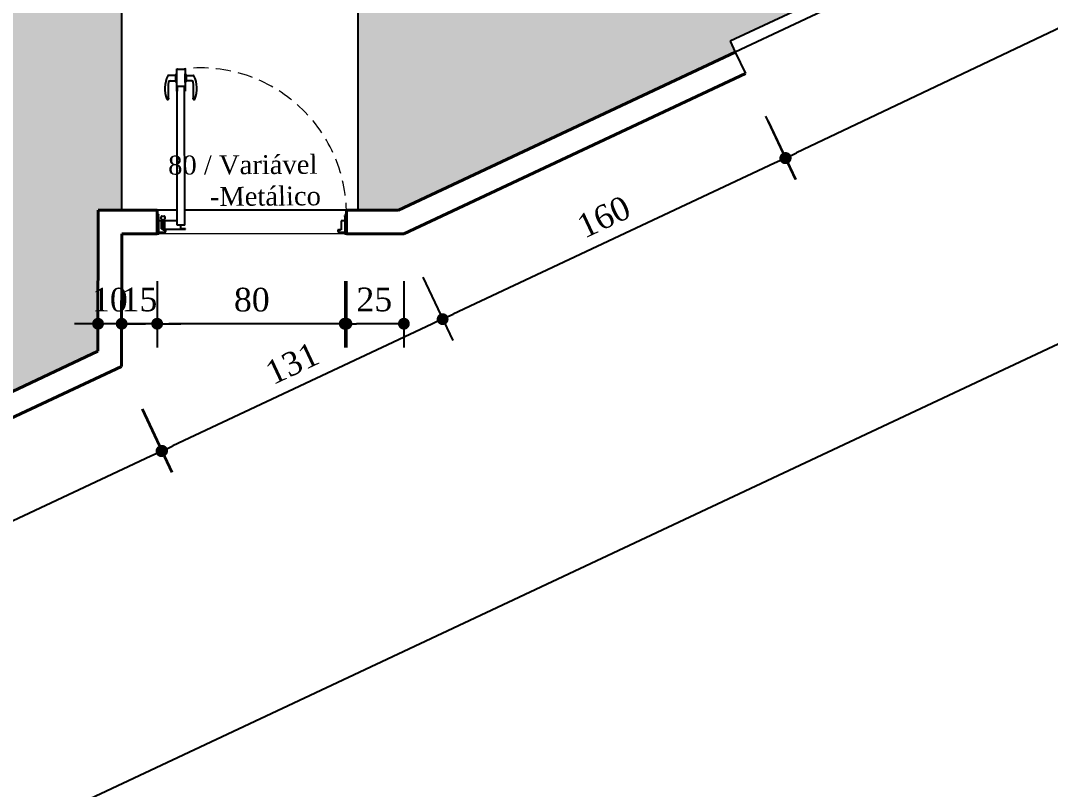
# Model space of a CAD drawing. Header units: centimetres. Extents: x -48696 to 156237, y -5617 to 29024.
# Drawn here: x -19272.2 to -18836.9, y 19149.9 to 19474.8 of the extents above; entities that cross this region are included whole.
import ezdxf

# ---------------------------------------------------------------- set-up
doc = ezdxf.new("R2010")
doc.units = ezdxf.units.CM
doc.linetypes.add('HIDDEN', pattern=[9.525, 6.35, -3.175])
for name, color, linetype in [('ACESSORIOS', 2, 'Continuous'), ('PN010', 1, 'Continuous'), ('Portas-Cotas', 2, 'Continuous')]:
    doc.layers.add(name, color=color, linetype=linetype)
for name, color, linetype, lineweight in [('Parede Corte', 4, 'Continuous', 40), ('Pisos Externos', 15, 'Continuous', 9), ('Portas - Janelas', 2, 'Continuous', 20), ('Projeção Portas', 55, 'HIDDEN', 5)]:
    doc.layers.add(name, color=color, linetype=linetype, lineweight=lineweight)
doc.styles.add('Valéria', font='romantic.ttf', dxfattribs={"height": 10})
doc.dimstyles.new('Cota - 50', dxfattribs={"dimtxt": 10, "dimasz": 5, "dimexe": 10, "dimexo": 20, "dimgap": 5, "dimtad": 1, "dimtxsty": 'Valéria', "dimblk": 'DOT', "dimcen": 0, "dimclrd": 12, "dimclre": 12, "dimclrt": 2, "dimazin": 2, "dimtfac": 1, "dimtix": 1, "dimtmove": 0, "dimatfit": 3, "dimldrblk": 'DOT', "dimfxl": 1, "dimarcsym": 0})

# ---------------------------------------------------------------- blocks, each defined once
blk = doc.blocks.new('_Dot')
at = {"color": 0, "linetype": 'ByBlock', "lineweight": -2}
blk.add_line((-0.5, 0), (-1, 0), dxfattribs=at)
at = {"color": 0, "linetype": 'ByBlock', "const_width": 0.5}
blk.add_lwpolyline([(-0.25, 0, 1), (0.25, 0, 1)], format="xyb", close=True, dxfattribs=at)
blk = doc.blocks.new('*D919')
at = {"color": 12, "lineweight": -2, "transparency": 16777216}
for p, q in [((-18501.39, 19648.51), (-18437.79, 19513.11)), ((-20858.77, 18387.11), (-18446.57, 19520.03)), ((-20922.64, 18511.34), (-20859.05, 18375.93))]:
    blk.add_line(p, q, dxfattribs=at)
at = {"layer": 'Defpoints', "color": 0, "transparency": 16777216}
for p in [(-18509.89, 19666.62), (-18442.04, 19522.16), (-20931.14, 18529.44)]:
    blk.add_point(p, dxfattribs=at)
at = {"color": 12, "lineweight": -2, "transparency": 16777216, "xscale": 5, "yscale": 5, "zscale": 5}
for p, rotation in [((-18442.04, 19522.16), 25.15779224117076), ((-20863.3, 18384.98), 205.1577922411708)]:
    blk.add_blockref('_Dot', p, dxfattribs=dict(at, rotation=rotation))
at = {"color": 2, "transparency": 16777216, "insert": (-19657, 18962.8), "char_height": 10, "attachment_point": 5, "rotation": 25.1578, "style": 'Valéria'}
blk.add_mtext('2675', dxfattribs=at)
blk = doc.blocks.new('*D952')
at = {"color": 12, "lineweight": -2, "transparency": 16777216}
for p, q in [((-18522.73, 19638.49), (-18511.03, 19613.9)), ((-18519.84, 19620.78), (-18944.27, 19418.88)), ((-18956.19, 19432.29), (-18944.49, 19407.7))]:
    blk.add_line(p, q, dxfattribs=at)
at = {"layer": 'Defpoints', "color": 0, "transparency": 16777216}
for p in [(-18531.32, 19656.55), (-18964.78, 19450.35), (-18948.78, 19416.73)]:
    blk.add_point(p, dxfattribs=at)
at = {"color": 12, "lineweight": -2, "transparency": 16777216, "xscale": 5, "yscale": 5, "zscale": 5}
for p, rotation in [((-18515.33, 19622.93), 25.44094140473328), ((-18948.78, 19416.73), 205.4409414047333)]:
    blk.add_blockref('_Dot', p, dxfattribs=dict(at, rotation=rotation))
at = {"color": 2, "transparency": 16777216, "insert": (-18736.4, 19528.96), "char_height": 10, "attachment_point": 5, "rotation": 25.4409, "style": 'Valéria'}
blk.add_mtext('480', dxfattribs=at)
blk = doc.blocks.new('*D953')
at = {"color": 12, "lineweight": -2, "transparency": 16777216}
for p, q in [((-18957.29, 19434.39), (-18944.71, 19407.6)), ((-18953.49, 19414.52), (-19089.26, 19350.76)), ((-19102.12, 19366.37), (-19089.53, 19339.58))]:
    blk.add_line(p, q, dxfattribs=at)
at = {"layer": 'Defpoints', "color": 0, "transparency": 16777216}
for p in [(-18965.8, 19452.5), (-19110.62, 19384.48), (-19093.78, 19348.63)]:
    blk.add_point(p, dxfattribs=at)
at = {"color": 12, "lineweight": -2, "transparency": 16777216, "xscale": 5, "yscale": 5, "zscale": 5}
for p, rotation in [((-18948.96, 19416.65), 25.15779151791399), ((-19093.78, 19348.63), 205.157791517914)]:
    blk.add_blockref('_Dot', p, dxfattribs=dict(at, rotation=rotation))
at = {"color": 2, "transparency": 16777216, "insert": (-19025.69, 19391.83), "char_height": 10, "attachment_point": 5, "rotation": 25.1578, "style": 'Valéria'}
blk.add_mtext('160', dxfattribs=at)
blk = doc.blocks.new('*D954')
at = {"color": 12, "lineweight": -2, "transparency": 16777216}
for p, q in [((-19135.15, 19364.7), (-19135.15, 19336.68)), ((-19110.15, 19364.7), (-19110.15, 19336.68)), ((-19115.15, 19346.68), (-19130.15, 19346.68))]:
    blk.add_line(p, q, dxfattribs=at)
at = {"layer": 'Defpoints', "color": 0, "transparency": 16777216}
for p in [(-19135.15, 19384.7), (-19110.15, 19384.7), (-19135.15, 19346.68)]:
    blk.add_point(p, dxfattribs=at)
at = {"color": 12, "lineweight": -2, "transparency": 16777216, "xscale": 5, "yscale": 5, "zscale": 5, "rotation": 180}
blk.add_blockref('_Dot', (-19135.15, 19346.68), dxfattribs=at)
at = {"color": 12, "lineweight": -2, "transparency": 16777216, "xscale": 5, "yscale": 5, "zscale": 5}
blk.add_blockref('_Dot', (-19110.15, 19346.68), dxfattribs=at)
at = {"color": 2, "transparency": 16777216, "insert": (-19122.65, 19356.88), "char_height": 10, "attachment_point": 5, "style": 'Valéria'}
blk.add_mtext('25', dxfattribs=at)
blk = doc.blocks.new('*D955')
at = {"color": 12, "lineweight": -2, "transparency": 16777216}
for p, q in [((-19214.43, 19364.73), (-19214.43, 19336.68)), ((-19134.43, 19364.7), (-19134.43, 19336.68)), ((-19139.43, 19346.68), (-19209.43, 19346.68))]:
    blk.add_line(p, q, dxfattribs=at)
at = {"layer": 'Defpoints', "color": 0, "transparency": 16777216}
for p in [(-19214.43, 19384.73), (-19134.43, 19384.7), (-19214.43, 19346.68)]:
    blk.add_point(p, dxfattribs=at)
at = {"color": 12, "lineweight": -2, "transparency": 16777216, "xscale": 5, "yscale": 5, "zscale": 5, "rotation": 180}
blk.add_blockref('_Dot', (-19214.43, 19346.68), dxfattribs=at)
at = {"color": 12, "lineweight": -2, "transparency": 16777216, "xscale": 5, "yscale": 5, "zscale": 5}
blk.add_blockref('_Dot', (-19134.43, 19346.68), dxfattribs=at)
at = {"color": 2, "transparency": 16777216, "insert": (-19174.43, 19356.79), "char_height": 10, "attachment_point": 5, "style": 'Valéria'}
blk.add_mtext('80', dxfattribs=at)
blk = doc.blocks.new('*D956')
at = {"color": 12, "lineweight": -2, "transparency": 16777216}
for p, q in [((-19229.43, 19364.7), (-19229.43, 19336.68)), ((-19214.43, 19364.73), (-19214.43, 19336.68)), ((-19234.43, 19346.68), (-19239.43, 19346.68)), ((-19214.43, 19346.68), (-19229.43, 19346.68)), ((-19209.43, 19346.68), (-19204.43, 19346.68))]:
    blk.add_line(p, q, dxfattribs=at)
at = {"layer": 'Defpoints', "color": 0, "transparency": 16777216}
for p in [(-19229.43, 19384.7), (-19214.43, 19384.73), (-19229.43, 19346.68)]:
    blk.add_point(p, dxfattribs=at)
at = {"color": 12, "lineweight": -2, "transparency": 16777216, "xscale": 5, "yscale": 5, "zscale": 5}
blk.add_blockref('_Dot', (-19229.43, 19346.68), dxfattribs=at)
at = {"color": 12, "lineweight": -2, "transparency": 16777216, "xscale": 5, "yscale": 5, "zscale": 5, "rotation": 180}
blk.add_blockref('_Dot', (-19214.43, 19346.68), dxfattribs=at)
at = {"color": 2, "transparency": 16777216, "insert": (-19221.93, 19356.88), "char_height": 10, "attachment_point": 5, "style": 'Valéria'}
blk.add_mtext('15', dxfattribs=at)
blk = doc.blocks.new('*D957')
at = {"color": 12, "lineweight": -2, "transparency": 16777216}
for p, q in [((-19239.42, 19374.7), (-19239.42, 19336.68)), ((-19229.43, 19364.7), (-19229.43, 19336.68)), ((-19244.42, 19346.68), (-19249.42, 19346.68)), ((-19229.43, 19346.68), (-19239.42, 19346.68)), ((-19224.43, 19346.68), (-19219.43, 19346.68))]:
    blk.add_line(p, q, dxfattribs=at)
at = {"layer": 'Defpoints', "color": 0, "transparency": 16777216}
for p in [(-19239.42, 19394.7), (-19229.43, 19384.7), (-19239.42, 19346.68)]:
    blk.add_point(p, dxfattribs=at)
at = {"color": 12, "lineweight": -2, "transparency": 16777216, "xscale": 5, "yscale": 5, "zscale": 5}
blk.add_blockref('_Dot', (-19239.42, 19346.68), dxfattribs=at)
at = {"color": 12, "lineweight": -2, "transparency": 16777216, "xscale": 5, "yscale": 5, "zscale": 5, "rotation": 180}
blk.add_blockref('_Dot', (-19229.43, 19346.68), dxfattribs=at)
at = {"color": 2, "transparency": 16777216, "insert": (-19234.42, 19356.79), "char_height": 10, "attachment_point": 5, "style": 'Valéria'}
blk.add_mtext('10', dxfattribs=at)
blk = doc.blocks.new('*D958')
at = {"color": 12, "lineweight": -2, "transparency": 16777216}
for p, q in [((-19220.94, 19310.57), (-19208.36, 19283.77)), ((-19217.13, 19290.7), (-19598.2, 19111.73)), ((-19611.06, 19127.34), (-19598.47, 19100.55))]:
    blk.add_line(p, q, dxfattribs=at)
at = {"layer": 'Defpoints', "color": 0, "transparency": 16777216}
for p in [(-19229.44, 19328.67), (-19619.56, 19145.45), (-19602.72, 19109.6)]:
    blk.add_point(p, dxfattribs=at)
at = {"color": 12, "lineweight": -2, "transparency": 16777216, "xscale": 5, "yscale": 5, "zscale": 5}
for p, rotation in [((-19212.61, 19292.82), 25.15779151791207), ((-19602.72, 19109.6), 205.1577915179121)]:
    blk.add_blockref('_Dot', p, dxfattribs=dict(at, rotation=rotation))
at = {"color": 2, "transparency": 16777216, "insert": (-19411.96, 19210.36), "char_height": 10, "attachment_point": 5, "rotation": 25.1578, "style": 'Valéria'}
blk.add_mtext('431', dxfattribs=at)
blk = doc.blocks.new('*D960')
at = {"color": 12, "lineweight": -2, "transparency": 16777216}
for p, q in [((-19102.12, 19366.37), (-19089.53, 19339.58)), ((-19098.31, 19346.51), (-19207.83, 19295.07)), ((-19220.69, 19310.69), (-19208.11, 19283.89))]:
    blk.add_line(p, q, dxfattribs=at)
at = {"layer": 'Defpoints', "color": 0, "transparency": 16777216}
for p in [(-19110.62, 19384.48), (-19229.19, 19328.79), (-19212.36, 19292.94)]:
    blk.add_point(p, dxfattribs=at)
at = {"color": 12, "lineweight": -2, "transparency": 16777216, "xscale": 5, "yscale": 5, "zscale": 5}
for p, rotation in [((-19093.78, 19348.63), 25.15779151791255), ((-19212.36, 19292.94), 205.1577915179126)]:
    blk.add_blockref('_Dot', p, dxfattribs=dict(at, rotation=rotation))
at = {"color": 2, "transparency": 16777216, "insert": (-19157.36, 19329.93), "char_height": 10, "attachment_point": 5, "rotation": 25.1578, "style": 'Valéria'}
blk.add_mtext('131', dxfattribs=at)

msp = doc.modelspace()

# ---------------------------------------------------------------- hatches: boundary and pattern name
h = msp.add_hatch()
h.set_pattern_fill('GRASS2', color=74, scale=15, angle=-90, pattern_type=2)
h.set_pattern_definition([(270, (-32249.861, 3884.289), (15, -15), [2.25, -0.45, 0.6, -0.45, 2.25, -9]), (270, (-32249.411, 3885.039), (15, -15), [1.5, -1.125, 2.25, -1.125, 1.5, -7.5]), (270, (-32243.411, 3879.789), (15, -15), [1.875, -0.75, 1.875, -10.5]), (270, (-32240.411, 3887.289), (15, -15), [0.75, -1.5, 0.75, -12]), (360, (-32240.411, 3885.789), (15, 15), [1.35, -13.65]), (360, (-32249.411, 3881.289), (15, 15), [1.5, -13.5]), (360, (-32243.411, 3877.539), (15, 15), [1.5, -13.5]), (315, (-32249.561, 3879.339), (15, -8e-15), [1.5, -19.713203]), (45, (-32249.561, 3883.239), (8e-15, 15), [1.5, -19.713203]), (333.43495, (-32249.486, 3879.789), (15, -8e-10), [1.5, -32.04102]), (345.963757, (-32249.411, 3880.539), (15, -5e-10), [1.5, -60.346584]), (345.963757, (-32243.411, 3876.789), (15, -5e-10), [1.2, -60.646584]), (345.963757, (-32240.411, 3885.489), (15, -5e-10), [1.05, -60.796584]), (14.036243, (-32249.411, 3882.039), (15, 5e-10), [1.5, -60.346584]), (14.036243, (-32243.411, 3878.289), (15, 5e-10), [1.2, -60.646584]), (14.036243, (-32240.411, 3886.089), (15, 5e-10), [1.05, -60.796584]), (26.56505, (-32249.486, 3882.789), (15, 6e-09), [1.5, -32.041002])])
h.paths.add_polyline_path([(-18944.33244, 19479.14827), (-18944.36538, 19593.95304), (-19129.42334, 19593.95304), (-19129.42334, 19394.69711), (-19112.38241, 19394.69711), (-18970.09183, 19461.52599), (-18972.21739, 19466.05169)])
h.paths.add_polyline_path([(-19229.42334, 19394.69711), (-19229.42334, 19593.95304), (-19619.36541, 19593.95304), (-19619.49261, 19156.5253), (-19239.44069, 19335.02231), (-19239.42334, 19394.69711)])

# ---------------------------------------------------------------- linework, layer by layer
for p, q in [((-19229.42334, 19394.69711), (-19229.42334, 19593.95304)), ((-19129.42334, 19394.69711), (-19129.42334, 19593.95304))]:
    msp.add_line(p, q)
at = {"color": 4}
msp.add_line((-18970.09183, 19461.52599), (-18965.79597, 19452.49559), dxfattribs=at)
at = {"color": 1}
for p, q in [((-19206.16503, 19454.47758), (-19205.77217, 19454.47769)), ((-19206.16248, 19445.01758), (-19206.16503, 19454.47758)), ((-19206.16347, 19448.66758), (-19206.16444, 19452.28758)), ((-19205.77217, 19454.47769), (-19205.77212, 19454.27769)), ((-19205.77212, 19454.27769), (-19205.40498, 19454.27778)), ((-19205.40498, 19454.27778), (-19205.37497, 19454.24779)), ((-19205.37497, 19454.24779), (-19205.34498, 19454.2778)), ((-19205.34498, 19454.2778), (-19205.31497, 19454.24781)), ((-19205.31497, 19454.24781), (-19205.28498, 19454.27782)), ((-19205.28498, 19454.27782), (-19205.25497, 19454.24783)), ((-19205.25497, 19454.24783), (-19205.22498, 19454.27783)), ((-19205.22498, 19454.27783), (-19205.19497, 19454.24784)), ((-19205.19497, 19454.24784), (-19205.16498, 19454.27785)), ((-19205.16498, 19454.27785), (-19205.13497, 19454.24786)), ((-19205.13497, 19454.24786), (-19205.10498, 19454.27787)), ((-19205.10498, 19454.27787), (-19205.07497, 19454.24787)), ((-19205.07497, 19454.24787), (-19205.04498, 19454.27788)), ((-19205.04498, 19454.27788), (-19205.01497, 19454.24789)), ((-19205.01497, 19454.24789), (-19204.98498, 19454.2779)), ((-19204.98498, 19454.2779), (-19204.95497, 19454.24791)), ((-19204.95497, 19454.24791), (-19204.92498, 19454.27791)), ((-19204.92498, 19454.27791), (-19204.89497, 19454.24792)), ((-19204.89497, 19454.24792), (-19204.86498, 19454.27793)), ((-19204.86498, 19454.27793), (-19204.83497, 19454.24794)), ((-19204.83497, 19454.24794), (-19204.80498, 19454.27795)), ((-19204.80498, 19454.27795), (-19204.77497, 19454.24795)), ((-19204.77497, 19454.24795), (-19204.74498, 19454.27796)), ((-19204.74498, 19454.27796), (-19204.71497, 19454.24797)), ((-19204.71497, 19454.24797), (-19204.68498, 19454.27798)), ((-19204.68498, 19454.27798), (-19204.14498, 19454.27812)), ((-19204.14498, 19454.27812), (-19204.11497, 19454.24813)), ((-19204.11497, 19454.24813), (-19204.08498, 19454.27814)), ((-19204.08498, 19454.27814), (-19204.05497, 19454.24815)), ((-19204.05497, 19454.24815), (-19204.02498, 19454.27816)), ((-19204.02498, 19454.27816), (-19203.99497, 19454.24816)), ((-19203.99497, 19454.24816), (-19203.96498, 19454.27817)), ((-19203.96498, 19454.27817), (-19203.93497, 19454.24818)), ((-19203.93497, 19454.24818), (-19203.90498, 19454.27819)), ((-19203.90498, 19454.27819), (-19203.87497, 19454.2482)), ((-19203.87497, 19454.2482), (-19203.84498, 19454.2782)), ((-19203.84498, 19454.2782), (-19203.81497, 19454.24821)), ((-19203.81497, 19454.24821), (-19203.78498, 19454.27822)), ((-19203.78498, 19454.27822), (-19203.75497, 19454.24823)), ((-19203.75497, 19454.24823), (-19203.72498, 19454.27824)), ((-19203.72498, 19454.27824), (-19203.69497, 19454.24825)), ((-19203.69497, 19454.24825), (-19203.66498, 19454.27825)), ((-19203.66498, 19454.27825), (-19203.63497, 19454.24826)), ((-19203.63497, 19454.24826), (-19203.60498, 19454.27827)), ((-19203.60498, 19454.27827), (-19203.57497, 19454.24828)), ((-19203.57497, 19454.24828), (-19203.54498, 19454.27829)), ((-19203.54498, 19454.27829), (-19203.51497, 19454.24829)), ((-19203.51497, 19454.24829), (-19203.48498, 19454.2783)), ((-19203.48498, 19454.2783), (-19203.45497, 19454.24831)), ((-19203.45497, 19454.24831), (-19203.42498, 19454.27832)), ((-19203.42498, 19454.27832), (-19203.05784, 19454.27842)), ((-19203.05789, 19454.47842), (-19202.66503, 19454.47852)), ((-19203.05784, 19454.27842), (-19203.05789, 19454.47842)), ((-19202.66503, 19454.47852), (-19202.66248, 19445.01852)), ((-19202.66347, 19448.66852), (-19202.66444, 19452.28852)), ((-19206.66426, 19451.62745), (-19209.73202, 19451.62662)), ((-19208.99859, 19449.32682), (-19206.66364, 19449.32745)), ((-19206.66433, 19451.87745), (-19206.66364, 19449.32745)), ((-19206.66364, 19449.32745), (-19206.66358, 19449.07745)), ((-19206.55436, 19451.97748), (-19206.56436, 19451.97747)), ((-19206.56355, 19448.97747), (-19206.55355, 19448.97748)), ((-19202.27436, 19451.97863), (-19202.26436, 19451.97863)), ((-19202.26355, 19448.97863), (-19202.27355, 19448.97863)), ((-19202.16433, 19451.87866), (-19202.16365, 19449.32866)), ((-19202.16426, 19451.62866), (-19199.09651, 19451.62948)), ((-19199.8287, 19449.32929), (-19202.16365, 19449.32866)), ((-19202.16365, 19449.32866), (-19202.16358, 19449.07866)), ((-19206.01248, 19445.01762), (-19206.16248, 19445.01758)), ((-19202.81301, 19446.96848), (-19206.01301, 19446.96762)), ((-19206.01301, 19446.96762), (-19206.01248, 19445.01762)), ((-19205.9887, 19388.39784), (-19206.00447, 19446.96762)), ((-19202.80723, 19388.39869), (-19202.82301, 19446.96848)), ((-19202.81248, 19445.01848), (-19202.81301, 19446.96848)), ((-19202.66248, 19445.01852), (-19202.81248, 19445.01848)), ((-19210.1107, 19441.47652), (-19209.8954, 19441.47657)), ((-19198.71236, 19441.47959), (-19198.92766, 19441.47953)), ((-19213.72839, 19392.67575), (-19214.42839, 19392.67556)), ((-19214.42839, 19392.67556), (-19214.42806, 19391.44556)), ((-19214.27833, 19392.4756), (-19214.27834, 19392.4756)), ((-19214.27823, 19392.0756), (-19214.27833, 19392.4756)), ((-19214.27823, 19392.0756), (-19214.27823, 19392.0756)), ((-19214.27817, 19391.8756), (-19213.87817, 19391.87571)), ((-19214.27806, 19391.4456), (-19214.27817, 19391.8756)), ((-19214.27806, 19391.4456), (-19214.27806, 19391.4456)), ((-19214.22835, 19392.52562), (-19213.81495, 19392.52573)), ((-19214.22835, 19392.52562), (-19214.22835, 19392.52562)), ((-19214.22821, 19392.02562), (-19214.22822, 19392.02562)), ((-19213.81481, 19392.02573), (-19214.22821, 19392.02562)), ((-19213.87817, 19391.87571), (-19213.87818, 19391.87571)), ((-19213.82816, 19391.82573), (-19213.82816, 19391.82572)), ((-19213.82816, 19391.82572), (-19213.82645, 19385.47572)), ((-19213.81495, 19392.52573), (-19213.76493, 19392.47574)), ((-19213.76483, 19392.07574), (-19213.81481, 19392.02573)), ((-19213.76493, 19392.47574), (-19213.67835, 19392.52576)), ((-19213.67821, 19392.02576), (-19213.76483, 19392.07574)), ((-19213.72839, 19392.67575), (-19213.72839, 19392.67575)), ((-19213.67837, 19392.62576), (-19213.67838, 19392.62577)), ((-19213.67835, 19392.52576), (-19213.67837, 19392.62576)), ((-19213.67771, 19390.14577), (-19213.67821, 19392.02576)), ((-19212.71793, 19390.97232, 19), (-19212.71817, 19391.87232, 19)), ((-19212.41825, 19392.1724, 19), (-19211.51825, 19392.17264, 19)), ((-19211.21817, 19391.87272, 19), (-19211.21793, 19390.97272, 19)), ((-19134.42841, 19392.69711), (-19135.17841, 19392.69691)), ((-19135.17841, 19392.69691), (-19135.17837, 19392.54691)), ((-19135.17837, 19392.54691), (-19135.09175, 19392.49693)), ((-19135.09165, 19392.09693), (-19135.17823, 19392.04691)), ((-19135.17823, 19392.04691), (-19135.17773, 19390.16691)), ((-19135.09175, 19392.49693), (-19135.04177, 19392.54694)), ((-19135.04163, 19392.04694), (-19135.09165, 19392.09693)), ((-19135.04177, 19392.54694), (-19134.62837, 19392.54706)), ((-19134.62823, 19392.04706), (-19135.04163, 19392.04694)), ((-19135.02817, 19391.89695), (-19134.57819, 19391.89707)), ((-19135.02647, 19385.49695), (-19135.02817, 19391.89695)), ((-19134.57834, 19392.49707), (-19134.57825, 19392.09707)), ((-19134.57819, 19391.89707), (-19134.57807, 19391.44707)), ((-19134.52806, 19391.39708), (-19134.47806, 19391.3971)), ((-19212.12771, 19390.14618), (-19213.67771, 19390.14577)), ((-19212.56749, 19389.35606), (-19212.5375, 19389.38607)), ((-19212.53748, 19389.32607), (-19212.56749, 19389.35606)), ((-19212.56748, 19389.29606), (-19212.53748, 19389.32607)), ((-19212.53747, 19389.26607), (-19212.56748, 19389.29606)), ((-19212.56746, 19389.23606), (-19212.53747, 19389.26607)), ((-19212.53745, 19389.20607), (-19212.56746, 19389.23606)), ((-19212.56744, 19389.17606), (-19212.53745, 19389.20607)), ((-19212.53744, 19389.14607), (-19212.56744, 19389.17606)), ((-19212.56743, 19389.11606), (-19212.53744, 19389.14607)), ((-19212.53742, 19389.08607), (-19212.56743, 19389.11606)), ((-19212.56741, 19389.05606), (-19212.53742, 19389.08607)), ((-19212.5374, 19389.02607), (-19212.56741, 19389.05606)), ((-19212.5674, 19388.99606), (-19212.5374, 19389.02607)), ((-19212.53739, 19388.96607), (-19212.5674, 19388.99606)), ((-19212.56738, 19388.93606), (-19212.53739, 19388.96607)), ((-19212.53737, 19388.90607), (-19212.56738, 19388.93606)), ((-19212.56736, 19388.87606), (-19212.53737, 19388.90607)), ((-19212.53736, 19388.84607), (-19212.56736, 19388.87606)), ((-19212.56735, 19388.81606), (-19212.53736, 19388.84607)), ((-19212.53734, 19388.78607), (-19212.56735, 19388.81606)), ((-19212.56733, 19388.75606), (-19212.53734, 19388.78607)), ((-19212.53732, 19388.72607), (-19212.56733, 19388.75606)), ((-19212.56731, 19388.69606), (-19212.53732, 19388.72607)), ((-19212.53731, 19388.66607), (-19212.56731, 19388.69606)), ((-19212.56723, 19388.39606), (-19212.53724, 19388.42607)), ((-19212.53723, 19388.36607), (-19212.56723, 19388.39606)), ((-19212.56715, 19388.09606), (-19212.53716, 19388.12607)), ((-19212.53715, 19388.06607), (-19212.56715, 19388.09606)), ((-19212.56714, 19388.03606), (-19212.53715, 19388.06607)), ((-19212.53713, 19388.00607), (-19212.56714, 19388.03606)), ((-19212.56712, 19387.97606), (-19212.53713, 19388.00607)), ((-19212.53711, 19387.94607), (-19212.56712, 19387.97606)), ((-19212.5671, 19387.91606), (-19212.53711, 19387.94607)), ((-19212.5371, 19387.88607), (-19212.5671, 19387.91606)), ((-19212.56709, 19387.85606), (-19212.5371, 19387.88607)), ((-19212.53708, 19387.82607), (-19212.56709, 19387.85606)), ((-19212.56707, 19387.79606), (-19212.53708, 19387.82607)), ((-19212.53706, 19387.76607), (-19212.56707, 19387.79606)), ((-19212.56706, 19387.73606), (-19212.53706, 19387.76607)), ((-19212.53705, 19387.70607), (-19212.56706, 19387.73606)), ((-19212.56704, 19387.67606), (-19212.53705, 19387.70607)), ((-19212.53703, 19387.64607), (-19212.56704, 19387.67606)), ((-19212.56702, 19387.61606), (-19212.53703, 19387.64607)), ((-19212.53702, 19387.58607), (-19212.56702, 19387.61606)), ((-19212.56701, 19387.55606), (-19212.53702, 19387.58607)), ((-19212.537, 19387.52607), (-19212.56701, 19387.55606)), ((-19212.56699, 19387.49606), (-19212.537, 19387.52607)), ((-19212.53698, 19387.46607), (-19212.56699, 19387.49606)), ((-19212.56698, 19387.43606), (-19212.53698, 19387.46607)), ((-19212.53697, 19387.40607), (-19212.56698, 19387.43606)), ((-19212.53766, 19389.99607), (-19212.29766, 19389.99614)), ((-19212.5375, 19389.38607), (-19212.53766, 19389.99607)), ((-19212.53724, 19388.42607), (-19212.53731, 19388.66607)), ((-19212.53716, 19388.12607), (-19212.53723, 19388.36607)), ((-19212.5368, 19386.79607), (-19212.53697, 19387.40607)), ((-19212.2968, 19386.79614), (-19212.5368, 19386.79607)), ((-19212.5125, 19389.37437, 19), (-19212.51265, 19389.92437, 19)), ((-19212.46248, 19389.32438, 19), (-19212.5125, 19389.37437, 19)), ((-19212.51197, 19387.42437, 19), (-19212.46199, 19387.47438, 19)), ((-19212.51182, 19386.87437, 19), (-19212.51197, 19387.42437, 19)), ((-19212.46266, 19389.97438, 19), (-19212.35266, 19389.97441, 19)), ((-19212.4624, 19388.99938, 19), (-19212.46248, 19389.32438, 19)), ((-19212.41238, 19388.9494, 19), (-19212.4624, 19388.99938, 19)), ((-19212.46237, 19388.89938, 19), (-19212.41238, 19388.9494, 19)), ((-19212.46227, 19388.53868, 19), (-19212.46237, 19388.89938, 19)), ((-19212.4621, 19387.89938, 19), (-19212.4622, 19388.25351, 19)), ((-19212.41209, 19387.8494, 19), (-19212.4621, 19387.89938, 19)), ((-19212.46207, 19387.79938, 19), (-19212.41209, 19387.8494, 19)), ((-19212.46199, 19387.47438, 19), (-19212.46207, 19387.79938, 19)), ((-19212.35181, 19386.82441, 19), (-19212.46181, 19386.82438, 19)), ((-19212.30285, 19390.67243, 19), (-19212.41785, 19390.6724, 19)), ((-19212.30265, 19389.92443, 19), (-19212.30259, 19389.69943, 19)), ((-19212.30188, 19387.09943, 19), (-19212.30182, 19386.87443, 19)), ((-19212.29766, 19389.99614), (-19212.29759, 19389.72614)), ((-19212.29759, 19389.72614), (-19212.2976, 19389.72614)), ((-19212.29688, 19387.06614), (-19212.29688, 19387.06614)), ((-19212.29688, 19387.06614), (-19212.2968, 19386.79614)), ((-19212.25027, 19389.70165), (-19212.12761, 19389.79082)), ((-19212.25027, 19389.70166), (-19212.25027, 19389.70165)), ((-19212.2501, 19387.09102), (-19212.25011, 19387.09103)), ((-19212.12686, 19387.00794), (-19212.2501, 19387.09102)), ((-19212.22461, 19389.658, 19), (-19212.1026, 19389.74035, 19)), ((-19212.10187, 19387.05862, 19), (-19212.22394, 19387.1409, 19)), ((-19212.12761, 19389.79082), (-19212.12771, 19390.14618)), ((-19212.12668, 19386.34618), (-19212.12686, 19387.00794)), ((-19212.1026, 19389.74035, 19), (-19212.10279, 19390.47248, 19)), ((-19212.10179, 19386.74948, 19), (-19212.10187, 19387.05862, 19)), ((-19211.83183, 19386.89884, 19), (-19212.01643, 19386.71415, 19)), ((-19211.83257, 19389.64955, 19), (-19211.88256, 19389.59954, 19)), ((-19211.88256, 19389.59954, 19), (-19211.88191, 19387.19954, 19)), ((-19211.88191, 19387.19954, 19), (-19211.8319, 19387.14955, 19)), ((-19211.83279, 19390.47255, 19), (-19211.83257, 19389.64955, 19)), ((-19211.8319, 19387.14955, 19), (-19211.83183, 19386.89884, 19)), ((-19205.98917, 19390.14784), (-19211.80771, 19390.14627)), ((-19211.80771, 19390.14627), (-19211.8076, 19389.75341)), ((-19211.8076, 19389.75341), (-19211.71555, 19389.70484)), ((-19211.71484, 19387.08775), (-19211.80687, 19387.03913)), ((-19211.80687, 19387.03913), (-19211.80676, 19386.64627)), ((-19211.63766, 19389.99631), (-19211.39766, 19389.99638)), ((-19211.6376, 19389.74631), (-19211.63766, 19389.99631)), ((-19211.6368, 19386.79631), (-19211.63687, 19387.04631)), ((-19211.3968, 19386.79638), (-19211.6368, 19386.79631)), ((-19211.51785, 19390.67264, 19), (-19211.63285, 19390.67261, 19)), ((-19211.39766, 19389.99638), (-19211.3975, 19389.38638)), ((-19211.3975, 19389.38638), (-19211.36749, 19389.35639)), ((-19211.36749, 19389.35639), (-19211.39748, 19389.32638)), ((-19211.39748, 19389.32638), (-19211.36748, 19389.29639)), ((-19211.36748, 19389.29639), (-19211.39747, 19389.26638)), ((-19211.39747, 19389.26638), (-19211.36746, 19389.23639)), ((-19211.36746, 19389.23639), (-19211.39745, 19389.20638)), ((-19211.39745, 19389.20638), (-19211.36744, 19389.17639)), ((-19211.36744, 19389.17639), (-19211.39744, 19389.14638)), ((-19211.39744, 19389.14638), (-19211.36743, 19389.11639)), ((-19211.36743, 19389.11639), (-19211.39742, 19389.08638)), ((-19211.39742, 19389.08638), (-19211.36741, 19389.05639)), ((-19211.36741, 19389.05639), (-19211.3974, 19389.02638)), ((-19211.3974, 19389.02638), (-19211.3674, 19388.99639)), ((-19211.3674, 19388.99639), (-19211.39739, 19388.96638)), ((-19211.39739, 19388.96638), (-19211.36738, 19388.93639)), ((-19211.36738, 19388.93639), (-19211.39737, 19388.90638)), ((-19211.39737, 19388.90638), (-19211.36736, 19388.87639)), ((-19211.36736, 19388.87639), (-19211.39736, 19388.84638)), ((-19211.39736, 19388.84638), (-19211.36735, 19388.81639)), ((-19211.36735, 19388.81639), (-19211.39734, 19388.78638)), ((-19211.39734, 19388.78638), (-19211.36733, 19388.75639)), ((-19211.36733, 19388.75639), (-19211.39732, 19388.72638)), ((-19211.39732, 19388.72638), (-19211.36731, 19388.69639)), ((-19211.36731, 19388.69639), (-19211.39731, 19388.66638)), ((-19211.39731, 19388.66638), (-19211.39724, 19388.42638)), ((-19211.39724, 19388.42638), (-19211.36723, 19388.39639)), ((-19211.36723, 19388.39639), (-19211.39723, 19388.36638)), ((-19211.39723, 19388.36638), (-19211.39716, 19388.12638)), ((-19211.39716, 19388.12638), (-19211.36715, 19388.09639)), ((-19211.36715, 19388.09639), (-19211.39715, 19388.06638)), ((-19211.39715, 19388.06638), (-19211.36714, 19388.03639)), ((-19211.36714, 19388.03639), (-19211.39713, 19388.00638)), ((-19211.39713, 19388.00638), (-19211.36712, 19387.97639)), ((-19211.36712, 19387.97639), (-19211.39711, 19387.94638)), ((-19211.39711, 19387.94638), (-19211.3671, 19387.91639)), ((-19211.3671, 19387.91639), (-19211.3971, 19387.88638)), ((-19211.3971, 19387.88638), (-19211.36709, 19387.85639)), ((-19211.36709, 19387.85639), (-19211.39708, 19387.82638)), ((-19211.39708, 19387.82638), (-19211.36707, 19387.79639)), ((-19211.36707, 19387.79639), (-19211.39706, 19387.76638)), ((-19211.39706, 19387.76638), (-19211.36706, 19387.73639)), ((-19211.36706, 19387.73639), (-19211.39705, 19387.70638)), ((-19211.39705, 19387.70638), (-19211.36704, 19387.67639)), ((-19211.36704, 19387.67639), (-19211.39703, 19387.64638)), ((-19211.39703, 19387.64638), (-19211.36702, 19387.61639)), ((-19211.36702, 19387.61639), (-19211.39702, 19387.58638)), ((-19211.39702, 19387.58638), (-19211.36701, 19387.55639)), ((-19211.36701, 19387.55639), (-19211.397, 19387.52638)), ((-19211.397, 19387.52638), (-19211.36699, 19387.49639)), ((-19211.36699, 19387.49639), (-19211.39698, 19387.46638)), ((-19211.39698, 19387.46638), (-19211.36698, 19387.43639)), ((-19211.36698, 19387.43639), (-19211.39697, 19387.40638)), ((-19211.39697, 19387.40638), (-19211.3968, 19386.79638)), ((-19202.79723, 19388.3987), (-19205.9887, 19388.39784)), ((-19204.3968, 19386.79826), (-19204.39723, 19388.39826)), ((-19202.4468, 19386.79879), (-19204.3968, 19386.79826)), ((-19202.44676, 19386.64879), (-19202.4468, 19386.79879)), ((-19135.17773, 19390.16691), (-19136.72773, 19390.16649)), ((-19136.72773, 19390.16649), (-19136.7267, 19386.36649)), ((-19214.42656, 19385.90556), (-19214.42624, 19384.67556)), ((-19214.42624, 19384.67556), (-19213.72623, 19384.67575)), ((-19214.32658, 19385.95559), (-19214.37658, 19385.95558)), ((-19214.32658, 19385.95559), (-19214.32658, 19385.95559)), ((-19214.27656, 19385.9056), (-19214.27657, 19385.9056)), ((-19214.27645, 19385.4756), (-19214.27656, 19385.9056)), ((-19213.82645, 19385.47572), (-19214.27645, 19385.4756)), ((-19214.27639, 19385.2756), (-19214.2764, 19385.2756)), ((-19214.27629, 19384.8756), (-19214.27639, 19385.2756)), ((-19214.27629, 19384.8756), (-19214.27629, 19384.8756)), ((-19214.22641, 19385.32562), (-19213.81301, 19385.32573)), ((-19214.22641, 19385.32562), (-19214.22641, 19385.32562)), ((-19214.22627, 19384.82562), (-19214.22628, 19384.82562)), ((-19213.81287, 19384.82573), (-19214.22627, 19384.82562)), ((-19213.81301, 19385.32573), (-19213.76299, 19385.27574)), ((-19213.76289, 19384.87574), (-19213.81287, 19384.82573)), ((-19213.76299, 19385.27574), (-19213.67641, 19385.32577)), ((-19213.67627, 19384.82577), (-19213.76289, 19384.87574)), ((-19213.72623, 19384.67575), (-19213.72624, 19384.67575)), ((-19213.67641, 19385.32577), (-19211.24641, 19385.32642)), ((-19213.67625, 19384.72577), (-19213.67627, 19384.82577)), ((-19213.67625, 19384.72577), (-19213.67625, 19384.72577)), ((-19211.35168, 19386.34639), (-19212.12668, 19386.34618)), ((-19211.80676, 19386.64627), (-19202.44676, 19386.64879)), ((-19211.42665, 19386.24637), (-19211.30165, 19386.2464)), ((-19211.42659, 19385.99637), (-19211.42665, 19386.24637)), ((-19210.87659, 19385.99652), (-19211.42659, 19385.99637)), ((-19211.35169, 19386.34639), (-19211.35168, 19386.34639)), ((-19211.30167, 19386.2964), (-19211.30168, 19386.29641)), ((-19211.30165, 19386.2464), (-19211.30167, 19386.2964)), ((-19211.24641, 19385.32642), (-19211.24641, 19385.32642)), ((-19211.00168, 19386.29649), (-19211.00167, 19386.29649)), ((-19211.00167, 19386.29649), (-19211.00166, 19386.24649)), ((-19211.00166, 19386.24649), (-19210.87666, 19386.24652)), ((-19210.95168, 19386.3465), (-19210.95169, 19386.3465)), ((-19210.72668, 19386.34656), (-19210.95168, 19386.3465)), ((-19210.87666, 19386.24652), (-19210.87659, 19385.99652)), ((-19210.72655, 19385.84656), (-19210.72668, 19386.34656)), ((-19210.72655, 19385.84656), (-19210.72655, 19385.84656)), ((-19137.9017, 19386.36617), (-19138.1267, 19386.36611)), ((-19138.1267, 19386.36611), (-19138.12657, 19385.86611)), ((-19137.97667, 19386.26615), (-19137.85167, 19386.26619)), ((-19137.97661, 19386.01615), (-19137.97667, 19386.26615)), ((-19137.42661, 19386.0163), (-19137.97661, 19386.01615)), ((-19137.85167, 19386.26619), (-19137.85168, 19386.31619)), ((-19137.60642, 19385.34625), (-19135.17643, 19385.34691)), ((-19137.55168, 19386.31627), (-19137.55167, 19386.26627)), ((-19137.55167, 19386.26627), (-19137.42667, 19386.2663)), ((-19136.7267, 19386.36649), (-19137.5017, 19386.36628)), ((-19137.42667, 19386.2663), (-19137.42661, 19386.0163)), ((-19135.17643, 19385.34691), (-19135.08981, 19385.29693)), ((-19135.08971, 19384.89693), (-19135.17629, 19384.84691)), ((-19135.17629, 19384.84691), (-19135.17627, 19384.74691)), ((-19135.12625, 19384.69692), (-19134.42624, 19384.69711)), ((-19135.08981, 19385.29693), (-19135.03983, 19385.34694)), ((-19135.03969, 19384.84694), (-19135.08971, 19384.89693)), ((-19135.03983, 19385.34694), (-19134.62643, 19385.34706)), ((-19134.62629, 19384.84706), (-19135.03969, 19384.84694)), ((-19134.57647, 19385.49707), (-19135.02647, 19385.49695)), ((-19134.57658, 19385.92707), (-19134.57647, 19385.49707)), ((-19134.57641, 19385.29707), (-19134.5763, 19384.89707)), ((-19134.47657, 19385.9771), (-19134.5266, 19385.97708))]:
    msp.add_line(p, q, dxfattribs=at)
for centre, radius, start, end in [((-19206.55438, 19452.06748), 0.09, 270.0154318, 0.0154318), ((-19206.20438, 19452.06757), 0.26, 90.0154318, 180.0154318), ((-19206.20444, 19452.28757), 0.04, 0.0154318, 90.0154318), ((-19202.62444, 19452.28853), 0.04, 90.0154318, 180.0154318), ((-19202.62438, 19452.06853), 0.26, 0.0154318, 90.0154318), ((-19202.27438, 19452.06863), 0.09, 180.0154318, 270.0154318), ((-19199.05873, 19446.12516), 12.14519, 153.8096024, 201.6953612), ((-19209.73179, 19451.37636), 0.25026, 90.0524372, 154.1433667), ((-19174.68037, 19445.23871), 35.1398, 174.2882817, 185.6922484), ((-19208.9982, 19448.67659), 0.65023, 90.0339085, 174.7633663), ((-19206.56433, 19451.87747), 0.1, 90.0154318, 180.0154318), ((-19206.56358, 19449.07747), 0.1, 180.0154318, 270.0154318), ((-19206.55353, 19448.88748), 0.09, 0.0154318, 90.0154318), ((-19206.20353, 19448.88757), 0.26, 180.0154318, 270.0154318), ((-19206.20347, 19448.66757), 0.04, 270.0154318, 0.0154318), ((-19202.62347, 19448.66853), 0.04, 180.0154318, 270.0154318), ((-19202.62353, 19448.88853), 0.26, 270.0154318, 0.0154318), ((-19202.27353, 19448.88863), 0.09, 90.0154318, 180.0154318), ((-19202.26433, 19451.87863), 0.1, 0.0154318, 90.0154318), ((-19202.26358, 19449.07863), 0.1, 270.0154318, 0.0154318), ((-19199.82874, 19448.67906), 0.65023, 5.2674974, 89.9969552), ((-19234.14471, 19445.22269), 35.1398, 354.3386153, 5.742582), ((-19199.0966, 19451.37923), 0.25026, 25.887497, 89.9784265), ((-19209.76684, 19446.12227), 12.14519, 338.3355025, 26.2212613), ((-19210.11058, 19441.72678), 0.25027, 201.4099624, 269.9736514), ((-19209.89556, 19441.72666), 0.25009, 270.0382415, 6.1274925), ((-19198.92763, 19441.72962), 0.25009, 173.9033711, 269.9926222), ((-19198.71261, 19441.72985), 0.25027, 270.0572123, 338.6209012), ((-19214.32806, 19391.44559), 0.05, 270.0154318, 0.0154318), ((-19214.22834, 19392.47562), 0.05, 90.0154318, 180.0154318), ((-19214.22823, 19392.07562), 0.05, 180.0154318, 270.0154318), ((-19213.87816, 19391.82571), 0.05, 0.0154318, 90.0154318), ((-19213.72838, 19392.62575), 0.05, 0.0154318, 90.0154318), ((-19212.41817, 19391.8724, 19), 0.3, 90.0154318, 180.0154318), ((-19211.51817, 19391.87264, 19), 0.3, 0.0154318, 90.0154318), ((-19134.62835, 19392.49705), 0.05001, 0.0268899, 90.0154318), ((-19134.62825, 19392.09706), 0.05, 270.0168642, 0.0139995), ((-19134.52807, 19391.44708), 0.05, 180.0154318, 270.0154318), ((-19212.41793, 19390.9724, 19), 0.3, 180.0154318, 270.0154318), ((-19212.46265, 19389.92438, 19), 0.05, 90.0154318, 180.0154318), ((-19212.46182, 19386.87438, 19), 0.05, 180.0154318, 270.0154318), ((-19212.35265, 19389.92441, 19), 0.05, 0.0154318, 90.0154318), ((-19212.35182, 19386.87441, 19), 0.05, 270.0154318, 0.0154318), ((-19212.30279, 19390.47243, 19), 0.2, 0.0154318, 90.0154318), ((-19212.25259, 19389.69944, 19), 0.05, 180.0154318, 304.0154318), ((-19212.25188, 19387.09944, 19), 0.05, 56.0154318, 180.0154318), ((-19212.2676, 19389.72615), 0.03, 180.0154318, 305.2766124), ((-19212.26688, 19387.06615), 0.03, 56.0164874, 180.0154318), ((-19211.63279, 19390.47261, 19), 0.2, 90.0154318, 180.0154318), ((-19211.6876, 19389.7463), 0.05, 236.0154318, 0.0154318), ((-19211.68687, 19387.0463), 0.05, 0.0154318, 124.0154318), ((-19211.51793, 19390.97264, 19), 0.3, 270.0154318, 0.0154318), ((-19214.32657, 19385.90559), 0.05, 0.0154318, 90.0154318), ((-19214.2264, 19385.27562), 0.05, 90.0154318, 180.0154318), ((-19214.22629, 19384.87562), 0.05, 180.0154318, 270.0154318), ((-19213.72625, 19384.72575), 0.05, 270.0154318, 0.0154318), ((-19212.05179, 19386.7495, 19), 0.05, 180.0154318, 315.0154318), ((-19211.35168, 19386.29639), 0.05, 0.0154318, 90.0154318), ((-19211.24655, 19385.84642), 0.52, 270.0154318, 0.0154318), ((-19210.95168, 19386.2965), 0.05, 90.0154318, 180.0154318), ((-19137.60657, 19385.86625), 0.52, 180.0154318, 270.0165337), ((-19137.90167, 19386.31619), 0.04999, 0.0033382, 90.0362449), ((-19137.50169, 19386.31629), 0.04999, 90.0154318, 180.0268922), ((-19135.12627, 19384.74692), 0.05, 180.0154318, 270.0154318), ((-19134.62641, 19385.29705), 0.05, 0.0200953, 90.0154318), ((-19134.6263, 19384.89706), 0.05, 270.0030848, 0.0163209), ((-19134.52658, 19385.92708), 0.05, 90.0154318, 180.0154318)]:
    msp.add_arc(centre, radius, start, end, dxfattribs=at)
at = {"layer": 'ACESSORIOS'}
for p, q in [((-18537.74466, 19670.10824), (-18972.21739, 19466.05169)), ((-18535.6191, 19665.58253), (-18970.09183, 19461.52599)), ((-18972.21739, 19466.05169), (-18970.09183, 19461.52599))]:
    msp.add_line(p, q, dxfattribs=at)
at = {"layer": 'Parede Corte', "color": 4}
for p, q in [((-18970.09183, 19461.52599), (-19112.38241, 19394.69711)), ((-18965.79597, 19452.49559), (-19110.15102, 19384.69711)), ((-19239.42334, 19394.69711), (-19239.44069, 19335.02231)), ((-19229.42624, 19384.69711), (-19229.44254, 19328.67008))]:
    msp.add_line(p, q, dxfattribs=at)
at = {"layer": 'Parede Corte'}
for p, q in [((-19214.42334, 19394.69711), (-19239.42334, 19394.69711)), ((-19214.42334, 19394.69711), (-19214.42624, 19384.69711)), ((-19134.42333, 19394.69711), (-19134.42624, 19384.69711)), ((-19112.38241, 19394.69711), (-19134.42333, 19394.69711)), ((-19214.42624, 19384.69711), (-19229.42624, 19384.69711)), ((-19110.15102, 19384.69711), (-19134.42624, 19384.69711)), ((-19619.49261, 19156.5253), (-19239.44069, 19335.02231)), ((-20942.09276, 18524.29857), (-19229.44254, 19328.67008))]:
    msp.add_line(p, q, dxfattribs=at)
at = {"layer": 'Pisos Externos'}
msp.add_lwpolyline([(-18951.03248, 19470.47749), (-18951.03248, 19470.42416)], dxfattribs=at)
at = {"layer": 'PN010'}
for p, q in [((-19205.99039, 19394.69711), (-19214.42893, 19394.69711)), ((-19134.42333, 19394.69711), (-19202.80893, 19394.69711))]:
    msp.add_line(p, q, dxfattribs=at)
at = {"layer": 'Portas - Janelas'}
msp.add_line((-19134.42624, 19384.69711), (-19214.42624, 19384.69711), dxfattribs=at)
at = {"layer": 'Projeção Portas'}
msp.add_arc((-19196.17463, 19393.0471), 61.77333, 358.4694095, 96.0310904, dxfattribs=at)

# ---------------------------------------------------------------- texts
at = {"layer": 'Portas-Cotas', "insert": (-19168.74676, 19407.21643), "char_height": 8, "attachment_point": 5, "rotation": 0.3539253, "style": 'Valéria'}
msp.add_mtext('\\pi-18.9352;80 / Variável\\P\\pi0;-Metálico', dxfattribs=at)

# ---------------------------------------------------------------- dimensions: what is measured, and where the dimension line sits
for p1, p2, distance, picture, middle in [((-20931.144, 18529.44082), (-18509.8918, 19666.61777), -159.59861, '*D919', (-19657.0034, 18962.7956)), ((-18531.32327, 19656.5522), (-18964.77698, 19450.35355), 37.23118, '*D952', (-18736.3998, 19528.96253)), ((-18965.79597, 19452.49559), (-19110.61844, 19384.47757), 39.60276, '*D953', (-19025.68559, 19391.82582)), ((-19110.61844, 19384.47757), (-19229.19185, 19328.78782), 39.60276, '*D960', (-19157.36466, 19329.93177)), ((-19229.44254, 19328.67008), (-19619.55808, 19145.44655), 39.60276, '*D958', (-19411.95982, 19210.35738))]:
    dim = msp.add_aligned_dim(p1=p1, p2=p2, distance=distance, dimstyle='Cota - 50')
    dim.commit()
    dim.dimension.update_dxf_attribs({"geometry": picture, "text_midpoint": middle})
for base, p1, p2, picture, middle in [((-19239.42334, 19346.68337), (-19229.42624, 19384.69711), (-19239.42334, 19394.69711), '*D957', (-19234.42479, 19356.79432)), ((-19229.42624, 19346.68337), (-19214.42624, 19384.72601), (-19229.42624, 19384.69711), '*D956', (-19221.92624, 19356.87568))]:
    dim = msp.add_linear_dim(base=base, p1=p1, p2=p2, dimstyle='Cota - 50', override={"dimtmove": 1})
    dim.commit()
    dim.dimension.update_dxf_attribs({"geometry": picture, "text_midpoint": middle})
for base, p1, p2, picture, middle in [((-19214.42624, 19346.68337), (-19134.42624, 19384.69711), (-19214.42624, 19384.72601), '*D955', (-19174.42624, 19356.79432)), ((-19135.15102, 19346.68337), (-19110.15102, 19384.69711), (-19135.15102, 19384.69711), '*D954', (-19122.65102, 19356.87568))]:
    dim = msp.add_linear_dim(base=base, p1=p1, p2=p2, dimstyle='Cota - 50')
    dim.commit()
    dim.dimension.update_dxf_attribs({"geometry": picture, "text_midpoint": middle})

doc.saveas('drawing.dxf')
